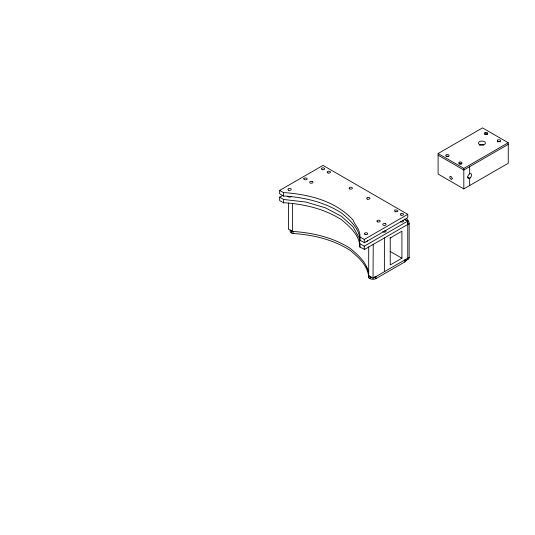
<?xml version="1.0" encoding="UTF-8"?>
<svg xmlns="http://www.w3.org/2000/svg" width="535" height="535" viewBox="0 0 535 535"><rect width="100%" height="100%" fill="white"/><g stroke="black" fill="none" stroke-linecap="round" stroke-linejoin="round"><path stroke-width="0.8" d="M395.358 211.827C391.687 207.633 402.741 211.619 395.198 211.766M497.804 142.049L497.884 141.942A1.237 0.716 0 0 1 500.031 141.942M364.475 242.602L359.921 240.322C359.66 228.485 349.743 219.832 341.29 212.823C324.437 202.15 304.783 197.475 285.068 196.057L283.617 196.098L279.658 193.804L279.658 190.427L323 165.402L407.764 214.341L407.764 217.718L364.255 242.837L364.255 239.459L359.921 236.945C360.677 230.351 355.3 225.596 352.946 219.932C335.719 201.12 309.658 194.539 285.068 192.68L283.617 192.72L279.658 190.427M364.475 249.35L359.921 247.07C359.66 235.239 349.743 226.579 341.29 219.571C324.437 208.904 304.783 204.23 285.068 202.812L283.617 202.845L279.658 200.551L279.658 197.174L282.547 195.509M373.243 244.288L373.022 278.274L409.168 257.409L409.168 223.657A4.133 2.387 60 0 0 406.246 218.594M438.098 153.538L482.53 127.892L508.25 142.738L508.25 163.262L463.818 188.909L438.098 174.062L438.098 153.538L463.818 168.391L508.25 142.738M508.25 144.356L463.818 170.01L438.098 155.157M364.255 239.459L407.764 214.341M409.168 223.657L364.255 249.584L364.255 246.207L407.764 221.089L407.764 258.218A4.133 2.387 60 0 1 405.597 260.224M390.229 237.968L401.919 231.214L401.919 258.218L390.229 264.965L390.229 237.56M290.278 230.645A4.133 2.387 0 0 0 291.348 232.952L293.842 233.521C313.55 234.939 333.205 239.613 350.057 250.286C358.51 257.295 368.428 265.948 368.689 277.785L370.1 278.615A4.133 2.387 0 0 0 375.951 278.615L404.841 261.929A4.133 2.387 0 0 0 405.911 259.622M459.692 163.991L459.993 163.917A1.237 0.716 0 0 1 460.936 163.991M279.658 197.174L283.617 199.475L306.154 202.09L325.334 207.807L341.29 216.2L352.946 226.686L359.5 238.556L359.921 247.07M288.425 203.019L288.425 229.241L292.384 231.535L293.842 231.494C313.55 232.919 333.205 237.593 350.057 248.26C358.51 255.269 368.428 263.929 368.689 275.759L370.956 276.963M384.805 230.297L385.207 230.391A1.652 0.956 0 0 1 385.387 231.976A1.652 0.956 0 0 1 382.786 231.461M290.278 229.856A4.133 2.387 0 0 0 291.348 230.926L292.204 231.307M467.523 177.078L469.67 178.315L469.67 185.538M404.172 219.016L407.764 221.089M390.229 251.47L401.919 258.218M359.921 243.692L364.255 246.207M368.689 275.759L373.022 278.274M368.267 270.623L366.261 266.992M469.67 166.632L469.67 173.855M463.818 168.391L463.818 188.909M404.841 261.929L404.841 259.903A4.133 2.387 0 0 0 405.497 259.408M384.384 237.968L384.384 271.72M375.951 278.615L375.951 276.588A4.133 2.387 0 0 1 374.092 277.204M370.1 276.588L370.1 278.615M368.689 246.949L368.689 277.785M359.921 236.945L359.921 240.322M293.086 231.515L293.086 233.541M292.384 203.547L292.384 231.535M291.348 230.926L291.348 232.952M283.617 192.72L283.617 196.098M283.617 199.475L283.617 202.845M404.841 219.403A4.133 2.387 60 0 1 406.306 220.701M407.376 222.553A4.133 2.387 60 0 1 407.764 224.466M402.748 220.266A1.652 0.956 0 0 1 403.089 221.764A1.652 0.956 0 0 1 400.488 221.57M367.665 240.469A1.652 0.956 0 0 1 366.014 241.425M291.027 196.639A1.652 0.956 0 0 1 289.167 197.087A1.652 0.956 0 0 1 287.944 196.164M409.168 257.409A4.133 2.387 60 0 1 407.703 259.488M485.018 134.519A1.237 0.716 0 0 1 485.472 134.258L485.773 134.185A1.237 0.716 0 0 1 487.171 134.519M479.487 145.306A3.471 2.006 0 0 1 483.68 144.985M446.284 156.508A1.652 0.956 0 0 1 448.624 156.508M459.144 163.937A1.652 0.956 0 0 1 459.485 163.784L459.886 163.69A1.652 0.956 0 0 1 461.484 163.937M497.731 141.661A1.652 0.956 0 0 1 500.064 141.661M484.864 134.231A1.652 0.956 0 0 1 485.212 134.084L485.606 133.984A1.652 0.956 0 0 1 487.204 134.231M447.133 156.494A1.237 0.716 0 0 1 448.076 156.568M303.867 178.657L303.806 178.904A1.652 0.956 0 0 0 305.465 179.86A1.652 0.956 0 0 0 307.117 178.904A1.652 0.956 0 0 0 305.465 177.948L305.037 177.981A1.652 0.956 0 0 0 303.867 178.657M446.023 155.09L445.856 155.317A1.652 0.956 0 0 0 446.819 156.447A1.652 0.956 0 0 0 448.885 156.039L449.052 155.812A1.652 0.956 0 0 0 448.083 154.682A1.652 0.956 0 0 0 446.023 155.09M497.463 140.237L497.303 140.464A1.652 0.956 0 0 0 498.266 141.594A1.652 0.956 0 0 0 500.325 141.193L500.492 140.959A1.652 0.956 0 0 0 499.529 139.829A1.652 0.956 0 0 0 497.463 140.237M485.606 132.366L485.212 132.459A1.652 0.956 0 0 0 484.509 133.656A1.652 0.956 0 0 0 486.462 134.211L486.863 134.118A1.652 0.956 0 0 0 487.566 132.921A1.652 0.956 0 0 0 485.606 132.366M459.886 162.065L459.485 162.165A1.652 0.956 0 0 0 458.789 163.356A1.652 0.956 0 0 0 460.742 163.911L461.143 163.817A1.652 0.956 0 0 0 461.839 162.627A1.652 0.956 0 0 0 459.886 162.065M322.572 169.702L322.17 169.602A1.652 0.956 0 0 1 322.05 167.997A1.652 0.956 0 0 1 324.625 168.612A1.652 0.956 0 0 1 322.572 169.702M312.132 181.452L311.738 181.358A1.652 0.956 0 0 0 309.678 182.442A1.652 0.956 0 0 0 312.253 183.057A1.652 0.956 0 0 0 312.132 181.452M385.207 223.637L384.805 223.543A1.652 0.956 0 0 0 382.752 224.633A1.652 0.956 0 0 0 385.327 225.248A1.652 0.956 0 0 0 385.207 223.637M452.128 178.55L452.088 178.175A1.652 0.956 60 0 0 450.811 176.45A1.652 0.956 60 0 0 449.795 177.199L449.828 177.573A1.652 0.956 60 0 0 451.112 179.299A1.652 0.956 60 0 0 452.128 178.55M328.015 172.979A1.652 0.956 0 0 0 330.496 172.15A1.652 0.956 0 0 0 328.015 171.327A1.652 0.956 0 0 0 328.015 172.979M377.71 221.918A1.652 0.956 0 0 0 380.191 221.089A1.652 0.956 0 0 0 377.71 220.266A1.652 0.956 0 0 0 377.71 221.918M401.089 215.17A1.652 0.956 0 0 0 403.571 214.341A1.652 0.956 0 0 0 401.089 213.512A1.652 0.956 0 0 0 401.089 215.17M367.478 199.134A1.652 0.956 0 0 0 369.959 198.311A1.652 0.956 0 0 0 367.478 197.482A1.652 0.956 0 0 0 367.478 199.134M349.596 188.862A1.652 0.956 0 0 0 352.364 188.434A1.652 0.956 0 0 0 350.338 187.263A1.652 0.956 0 0 0 349.596 188.862M365.191 234.544A1.652 0.956 0 0 0 367.665 233.721A1.652 0.956 0 0 0 365.191 232.892A1.652 0.956 0 0 0 365.191 234.544M288.766 190.239A1.652 0.956 0 0 0 291.247 189.417A1.652 0.956 0 0 0 288.766 188.587A1.652 0.956 0 0 0 288.766 190.239M470.165 177.948A2.728 1.578 -60 0 0 471.034 173.721A2.728 1.578 -60 0 0 467.804 176.583A2.728 1.578 -60 0 0 470.165 177.948M479.487 144.497A3.471 2.006 0 0 0 485.298 143.594A3.471 2.006 0 0 0 481.045 141.14A3.471 2.006 0 0 0 479.487 144.497"/></g></svg>
